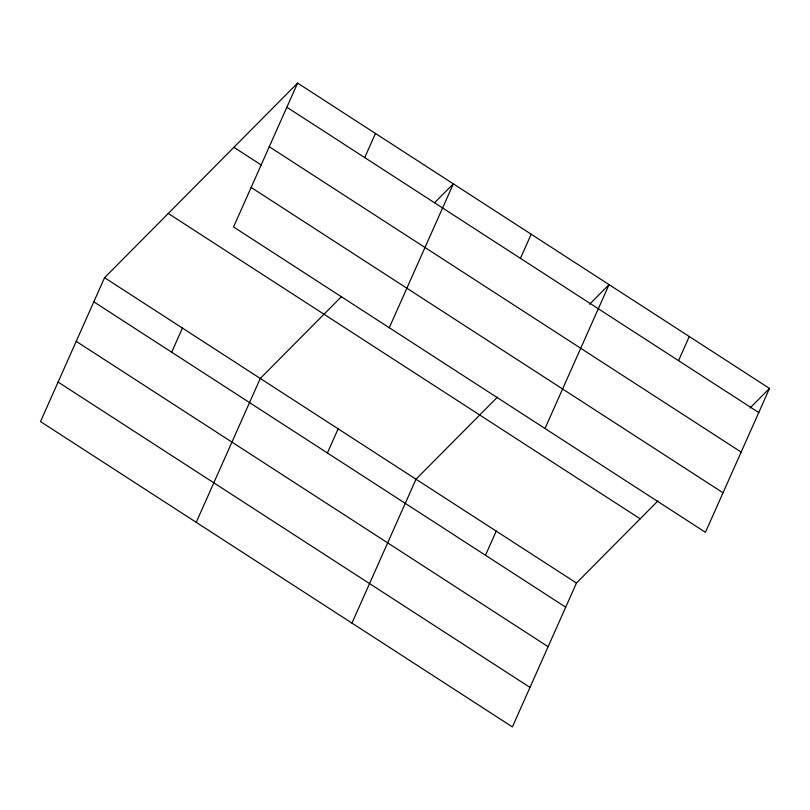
<?xml version="1.0" encoding="UTF-8"?>
<svg xmlns="http://www.w3.org/2000/svg" width="810" height="810" viewBox="0 0 810 810"><rect width="100%" height="100%" fill="white"/><g stroke="black" fill="none" stroke-linecap="round" stroke-linejoin="round"><path stroke-width="1.21" d="M297.604 83.086L233.543 226.962L705.439 532.312L769.5 388.425L297.604 83.086L104.561 277.688L40.5 421.575L512.396 726.914L576.457 583.038L657.902 500.934M171.679 352.208L182.422 328.07M196.222 522.339L260.283 378.452L341.729 296.349M364.723 157.596L375.465 133.468M327.402 452.972L338.145 428.834M389.266 327.726L453.327 183.85L434.747 202.581M351.955 623.103L416.006 479.216L497.451 397.113M520.445 258.36L531.198 234.232M485.484 555.265L496.236 531.127M544.998 428.49L609.059 284.614L589.589 304.236M678.537 360.652L689.28 336.514M750.03 408.048L769.5 388.425M286.861 107.214L758.757 412.563M269.264 146.731L741.16 452.081M233.898 147.298L261.255 165.007M251.14 187.444L723.036 492.794M168.267 213.465L640.163 518.815M104.561 277.688L576.457 583.038M93.818 301.826L565.704 607.176M76.221 341.344L548.117 646.684M58.097 382.057L529.983 687.406"/></g></svg>
